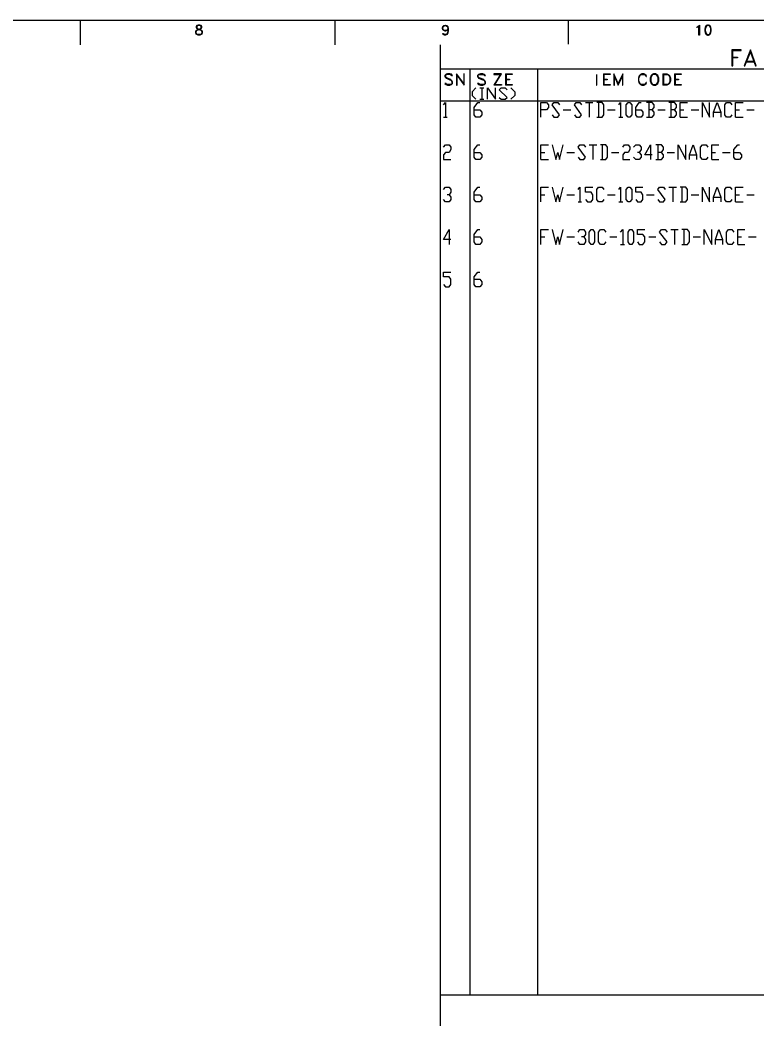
# Model space of a CAD drawing. Header units: millimetres. Extents: x 43 to 1147, y -811 to -31.
# Drawn here: x 672.9 to 931.4, y -381 to -30.5 of the extents above; entities that cross this region are included whole.
import ezdxf

# ---------------------------------------------------------------- set-up
doc = ezdxf.new("R2010")
doc.units = ezdxf.units.MM
doc.layers.add('EDITED_LINES', color=4, linetype='Continuous')

msp = doc.modelspace()

# ---------------------------------------------------------------- linework, layer by layer
at = {"layer": 'EDITED_LINES'}
for p, q in [((42.88, -30.64), (1146.64, -30.64)), ((694.12, -39.28), (694.12, -30.64)), ((783.52, -39.28), (783.52, -30.64)), ((865.36, -39.04), (865.36, -30.52)), ((734.56, -34.6), (734.68, -34.24)), ((734.56, -35.08), (734.56, -34.6)), ((734.92, -32.44), (734.68, -32.8)), ((734.68, -32.8), (734.68, -33.16)), ((734.68, -33.16), (734.92, -33.52)), ((734.68, -34.24), (735.04, -34)), ((734.68, -34.6), (734.92, -34.24)), ((734.68, -35.08), (734.68, -34.6)), ((735.4, -32.32), (734.92, -32.44)), ((735.04, -32.44), (734.92, -32.8)), ((735.4, -32.44), (734.92, -32.68)), ((734.92, -32.8), (734.92, -33.16)), ((734.92, -33.16), (735.04, -33.52)), ((734.92, -33.52), (735.04, -33.64)), ((734.92, -34.24), (735.04, -34.12)), ((735.04, -33.52), (735.4, -33.64)), ((735.04, -33.64), (735.4, -33.76)), ((735.04, -34), (735.4, -33.76)), ((735.04, -34.12), (735.4, -34)), ((736, -32.32), (735.4, -32.32)), ((736, -32.44), (735.4, -32.44)), ((735.4, -33.64), (736, -33.76)), ((735.4, -33.76), (736, -33.64)), ((735.4, -33.76), (736, -34)), ((735.4, -34), (736, -33.76)), ((736.48, -32.44), (736, -32.32)), ((736.48, -32.68), (736, -32.44)), ((736, -33.64), (736.36, -33.52)), ((736, -33.76), (736.36, -33.64)), ((736, -33.76), (736.36, -34)), ((736, -34), (736.36, -34.12)), ((736.48, -32.8), (736.36, -32.44)), ((736.36, -33.52), (736.48, -33.16)), ((736.36, -33.64), (736.48, -33.52)), ((736.36, -34), (736.72, -34.24)), ((736.36, -34.12), (736.48, -34.24)), ((736.72, -32.8), (736.48, -32.44)), ((736.48, -33.16), (736.48, -32.8)), ((736.48, -33.52), (736.72, -33.16)), ((736.48, -34.24), (736.72, -34.6)), ((736.72, -33.16), (736.72, -32.8)), ((736.72, -34.24), (736.84, -34.6)), ((736.72, -34.6), (736.72, -35.08)), ((736.84, -34.6), (736.84, -35.08)), ((821.08, -33.28), (821.2, -32.8)), ((821.08, -33.52), (821.08, -33.28)), ((821.2, -34), (821.08, -33.52)), ((821.2, -32.8), (821.56, -32.44)), ((821.2, -33.16), (821.56, -32.68)), ((821.2, -33.28), (821.32, -32.8)), ((821.2, -33.52), (821.2, -33.28)), ((821.32, -34), (821.2, -33.52)), ((821.56, -34.12), (821.2, -33.64)), ((821.56, -34.24), (821.2, -34)), ((821.32, -32.8), (821.8, -32.44)), ((821.8, -34.24), (821.32, -34)), ((821.56, -32.44), (822.04, -32.32)), ((821.56, -32.68), (822.04, -32.44)), ((822.04, -34.24), (821.56, -34.12)), ((822.04, -34.48), (821.56, -34.24)), ((822.04, -32.32), (822.16, -32.32)), ((822.04, -32.44), (822.16, -32.44)), ((822.16, -34.24), (822.04, -34.24)), ((822.16, -34.48), (822.04, -34.48)), ((822.16, -32.32), (822.64, -32.44)), ((822.16, -32.44), (822.64, -32.68)), ((822.64, -34.12), (822.16, -34.24)), ((822.64, -34.24), (822.16, -34.48)), ((822.28, -32.44), (822.88, -32.8)), ((822.88, -34), (822.28, -34.24)), ((822.64, -32.44), (823, -32.8)), ((822.64, -32.68), (823, -33.16)), ((823, -33.64), (822.64, -34.12)), ((823, -34), (822.64, -34.24)), ((822.88, -32.8), (823, -33.52)), ((823, -33.52), (822.88, -34)), ((823, -34.24), (822.88, -35.08)), ((823, -32.8), (823.12, -33.52)), ((823, -33.52), (823, -34.24)), ((823.12, -34.24), (823, -35.08)), ((823.12, -33.52), (823.12, -34.24)), ((910.36, -33.04), (910.72, -32.8)), ((910.72, -33.04), (910.36, -33.16)), ((910.36, -33.16), (910.36, -33.04)), ((910.72, -32.8), (911.2, -32.32)), ((910.96, -32.68), (910.72, -33.04)), ((910.96, -35.8), (910.96, -32.68)), ((911.2, -32.32), (911.2, -35.8)), ((913.24, -33.04), (913.12, -33.76)), ((913.12, -33.76), (913.12, -34.24)), ((913.12, -34.24), (913.24, -35.08)), ((913.6, -32.44), (913.24, -33.04)), ((913.48, -33.04), (913.24, -33.76)), ((913.24, -33.76), (913.24, -34.24)), ((913.24, -34.24), (913.48, -35.08)), ((913.84, -32.44), (913.48, -33.04)), ((914.08, -32.32), (913.6, -32.44)), ((914.08, -32.44), (913.6, -32.68)), ((914.44, -32.32), (914.08, -32.32)), ((914.44, -32.44), (914.08, -32.44)), ((914.92, -32.44), (914.44, -32.32)), ((914.92, -32.68), (914.44, -32.44)), ((915.16, -33.04), (914.8, -32.44)), ((915.28, -33.04), (914.92, -32.44)), ((915.28, -33.76), (915.16, -33.04)), ((915.16, -35.08), (915.28, -34.24)), ((915.4, -33.76), (915.28, -33.04)), ((915.28, -34.24), (915.28, -33.76)), ((915.28, -35.08), (915.4, -34.24)), ((915.4, -34.24), (915.4, -33.76)), ((734.68, -35.44), (734.56, -35.08)), ((734.92, -35.44), (734.68, -35.08)), ((734.68, -35.32), (735.16, -35.56)), ((734.92, -35.56), (734.68, -35.44)), ((735.4, -35.56), (734.92, -35.44)), ((735.4, -35.8), (734.92, -35.56)), ((736, -35.56), (735.4, -35.56)), ((736, -35.8), (735.4, -35.8)), ((736.48, -35.44), (736, -35.56)), ((736.48, -35.56), (736, -35.8)), ((736.24, -35.56), (736.72, -35.32)), ((736.72, -35.08), (736.48, -35.44)), ((736.72, -35.44), (736.48, -35.56)), ((736.84, -35.08), (736.72, -35.44)), ((821.32, -35.56), (821.2, -35.32)), ((821.2, -35.32), (821.32, -35.32)), ((821.32, -35.32), (821.56, -35.56)), ((821.8, -35.56), (821.32, -35.44)), ((821.8, -35.8), (821.32, -35.56)), ((822.16, -35.56), (821.8, -35.56)), ((822.16, -35.8), (821.8, -35.8)), ((822.64, -35.44), (822.16, -35.56)), ((822.64, -35.56), (822.16, -35.8)), ((822.88, -35.08), (822.52, -35.56)), ((823, -35.08), (822.64, -35.56)), ((911.2, -35.8), (910.96, -35.8)), ((913.24, -35.08), (913.6, -35.56)), ((913.48, -35.08), (913.84, -35.56)), ((913.6, -35.44), (914.08, -35.56)), ((913.6, -35.56), (914.08, -35.8)), ((914.08, -35.56), (914.44, -35.56)), ((914.08, -35.8), (914.44, -35.8)), ((914.44, -35.56), (914.92, -35.44)), ((914.44, -35.8), (914.92, -35.56)), ((914.8, -35.56), (915.16, -35.08)), ((914.92, -35.56), (915.28, -35.08)), ((820.36, -802.48), (820.36, -39.28)), ((925.84, -40.96), (922.6, -40.96)), ((922.6, -40.96), (922.6, -46.6)), ((922.96, -46.6), (922.96, -41.2)), ((922.96, -41.2), (925.84, -41.2)), ((925.84, -41.2), (925.84, -40.96)), ((929.08, -40.96), (926.92, -46.6)), ((927.16, -46.6), (929.08, -41.8)), ((931.12, -46.6), (929.08, -40.96)), ((929.08, -41.8), (930.88, -46.6)), ((922.96, -43.6), (924.52, -43.6)), ((924.52, -43.84), (922.96, -43.84)), ((924.52, -43.6), (924.52, -43.84)), ((927.4, -45.16), (930.64, -45.16)), ((927.76, -44.92), (930.4, -44.92)), ((820.36, -47.68), (1137.28, -47.68)), ((830.68, -47.68), (830.68, -372.52)), ((854.44, -47.68), (854.44, -372.52)), ((922.6, -46.6), (922.96, -46.6)), ((926.92, -46.6), (927.16, -46.6)), ((930.88, -46.6), (931.12, -46.6)), ((822.4, -49.48), (821.92, -49.96)), ((821.92, -49.96), (821.92, -50.32)), ((821.92, -50.32), (822.16, -50.68)), ((822.16, -49.96), (822.4, -49.72)), ((822.16, -50.32), (822.16, -49.96)), ((822.4, -50.68), (822.16, -50.32)), ((822.16, -50.68), (822.4, -50.92)), ((822.88, -49.36), (822.4, -49.48)), ((822.4, -49.72), (822.88, -49.48)), ((822.76, -50.92), (822.4, -50.68)), ((822.4, -50.92), (822.76, -51.04)), ((823.72, -51.28), (822.76, -50.92)), ((822.76, -51.04), (823.72, -51.52)), ((823.72, -49.36), (822.88, -49.36)), ((822.88, -49.48), (823.72, -49.48)), ((824.32, -49.48), (823.72, -49.36)), ((823.72, -49.48), (824.08, -49.72)), ((824.08, -51.52), (823.72, -51.28)), ((823.72, -51.52), (824.08, -51.64)), ((824.08, -49.72), (824.32, -49.96)), ((824.44, -51.88), (824.08, -51.52)), ((824.08, -51.64), (824.32, -51.88)), ((824.68, -49.96), (824.32, -49.48)), ((824.32, -49.96), (824.68, -49.96)), ((824.32, -51.88), (824.44, -52.24)), ((824.68, -52.24), (824.44, -51.88)), ((824.44, -52.24), (824.44, -52.84)), ((824.68, -52.84), (824.68, -52.24)), ((828.64, -52.84), (826, -49.36)), ((826, -49.36), (826, -53.44)), ((826.24, -53.44), (826.24, -49.96)), ((826.24, -49.96), (828.76, -53.44)), ((828.76, -49.36), (828.64, -49.36)), ((828.64, -49.36), (828.64, -52.84)), ((828.76, -53.44), (828.76, -49.36)), ((833.8, -49.6), (833.44, -49.96)), ((833.44, -49.96), (833.44, -50.32)), ((833.44, -50.32), (833.68, -50.68)), ((833.68, -49.96), (833.8, -49.72)), ((833.68, -50.32), (833.68, -49.96)), ((833.8, -50.68), (833.68, -50.32)), ((833.68, -50.68), (833.8, -50.92)), ((834.4, -49.36), (833.8, -49.6)), ((833.8, -49.72), (834.4, -49.6)), ((834.28, -50.92), (833.8, -50.68)), ((833.8, -50.92), (834.28, -51.16)), ((835.24, -51.28), (834.28, -50.92)), ((834.28, -51.16), (835.24, -51.52)), ((835.24, -49.36), (834.4, -49.36)), ((834.4, -49.6), (835.24, -49.6)), ((835.84, -49.6), (835.24, -49.36)), ((835.24, -49.6), (835.6, -49.72)), ((835.6, -51.52), (835.24, -51.28)), ((835.24, -51.52), (835.6, -51.64)), ((835.6, -49.72), (835.84, -49.96)), ((835.96, -51.88), (835.6, -51.52)), ((835.6, -51.64), (835.84, -51.88)), ((836.2, -49.96), (835.84, -49.6)), ((835.84, -49.96), (836.2, -49.96)), ((835.84, -51.88), (835.96, -52.24)), ((836.2, -52.24), (835.96, -51.88)), ((835.96, -52.24), (835.96, -52.84)), ((836.2, -52.84), (836.2, -52.24)), ((841.6, -49.36), (839.08, -53.44)), ((841.84, -49.36), (839.08, -49.36)), ((839.08, -49.36), (839.08, -49.6)), ((839.08, -49.6), (841.6, -49.6)), ((839.32, -53.44), (841.84, -49.36)), ((843.16, -49.36), (843.16, -53.44)), ((843.16, -49.36), (845.56, -49.36)), ((843.4, -49.6), (843.4, -53.2)), ((845.56, -49.6), (843.4, -49.6)), ((843.4, -51.28), (844.6, -51.28)), ((844.6, -51.52), (843.4, -51.52)), ((844.6, -51.28), (844.6, -51.52)), ((845.56, -49.36), (845.56, -49.6)), ((875.08, -49.6), (875.08, -53.44)), ((875.2, -53.44), (875.2, -49.6)), ((877.6, -49.36), (877.6, -53.44)), ((877.6, -49.36), (879.88, -49.36)), ((877.72, -49.6), (877.72, -53.2)), ((879.88, -49.6), (877.72, -49.6)), ((877.72, -51.28), (878.92, -51.28)), ((878.92, -51.52), (877.72, -51.52)), ((878.92, -51.28), (878.92, -51.52)), ((879.88, -49.36), (879.88, -49.6)), ((882.76, -52.84), (881.2, -49.36)), ((881.2, -49.36), (881.2, -53.44)), ((881.44, -53.44), (881.44, -50.32)), ((881.44, -50.32), (882.76, -53.44)), ((884.32, -49.36), (882.76, -52.84)), ((882.76, -53.44), (884.2, -50.32)), ((884.2, -50.32), (884.2, -53.44)), ((884.32, -53.44), (884.32, -49.36)), ((889.96, -50.32), (889.84, -50.92)), ((889.84, -50.92), (889.84, -51.88)), ((889.84, -51.88), (889.96, -52.48)), ((890.2, -49.96), (889.96, -50.32)), ((889.96, -50.92), (890.2, -50.32)), ((889.96, -51.88), (889.96, -50.92)), ((890.2, -52.48), (889.96, -51.88)), ((889.96, -52.48), (890.2, -52.84)), ((890.56, -49.6), (890.2, -49.96)), ((890.2, -50.32), (890.56, -49.72)), ((890.56, -53.08), (890.2, -52.48)), ((891.04, -49.36), (890.56, -49.6)), ((890.56, -49.72), (891.04, -49.6)), ((891.76, -49.36), (891.04, -49.36)), ((891.04, -49.6), (891.76, -49.6)), ((892.12, -49.6), (891.76, -49.36)), ((891.76, -49.6), (892.12, -49.72)), ((892.6, -49.96), (892.12, -49.6)), ((892.12, -49.72), (892.36, -49.96)), ((892.36, -49.96), (892.6, -50.32)), ((892.6, -52.48), (892.36, -52.84)), ((892.72, -50.32), (892.6, -49.96)), ((892.6, -50.32), (892.72, -50.32)), ((892.72, -52.48), (892.6, -52.48)), ((892.6, -52.84), (892.72, -52.48)), ((894.16, -50.32), (893.92, -50.92)), ((893.92, -50.92), (893.92, -51.88)), ((893.92, -51.88), (894.16, -52.48)), ((894.28, -49.96), (894.16, -50.32)), ((894.28, -50.32), (894.16, -50.92)), ((894.16, -50.92), (894.16, -51.88)), ((894.16, -51.88), (894.28, -52.48)), ((894.16, -52.48), (894.28, -52.84)), ((894.64, -49.6), (894.28, -49.96)), ((894.64, -49.72), (894.28, -50.32)), ((894.28, -52.48), (894.64, -53.08)), ((895.12, -49.36), (894.64, -49.6)), ((895.24, -49.6), (894.64, -49.72)), ((895.84, -49.36), (895.12, -49.36)), ((895.6, -49.6), (895.24, -49.6)), ((896.2, -49.72), (895.6, -49.6)), ((896.2, -49.6), (895.84, -49.36)), ((896.68, -49.96), (896.2, -49.6)), ((896.68, -50.32), (896.2, -49.72)), ((896.2, -53.08), (896.68, -52.48)), ((896.8, -50.32), (896.68, -49.96)), ((896.8, -50.92), (896.68, -50.32)), ((896.68, -52.48), (896.8, -51.88)), ((896.68, -52.84), (896.8, -52.48)), ((897.04, -50.92), (896.8, -50.32)), ((896.8, -51.88), (896.8, -50.92)), ((896.8, -52.48), (897.04, -51.88)), ((897.04, -51.88), (897.04, -50.92)), ((898.36, -49.36), (898.36, -53.44)), ((898.36, -49.36), (899.8, -49.36)), ((898.6, -49.6), (898.6, -53.2)), ((898.6, -49.6), (899.8, -49.6)), ((899.8, -49.36), (900.28, -49.6)), ((899.8, -49.6), (900.28, -49.72)), ((900.28, -49.6), (900.76, -49.96)), ((900.28, -49.72), (900.52, -49.96)), ((900.52, -49.96), (900.76, -50.32)), ((900.76, -52.48), (900.52, -52.84)), ((900.76, -49.96), (900.88, -50.32)), ((900.76, -50.32), (900.88, -50.92)), ((900.88, -51.88), (900.76, -52.48)), ((900.88, -52.48), (900.76, -52.84)), ((900.88, -50.32), (901.12, -50.92)), ((900.88, -50.92), (900.88, -51.88)), ((901.12, -51.88), (900.88, -52.48)), ((901.12, -50.92), (901.12, -51.88)), ((902.44, -49.36), (902.44, -53.44)), ((902.44, -49.36), (904.84, -49.36)), ((902.68, -49.6), (902.68, -53.2)), ((904.84, -49.6), (902.68, -49.6)), ((902.68, -51.28), (903.88, -51.28)), ((903.88, -51.52), (902.68, -51.52)), ((903.88, -51.28), (903.88, -51.52)), ((904.84, -49.36), (904.84, -49.6)), ((821.92, -52.84), (822.4, -53.2)), ((822.4, -52.84), (821.92, -52.84)), ((822.52, -53.08), (822.4, -52.84)), ((822.4, -53.2), (822.88, -53.44)), ((822.88, -53.2), (822.52, -53.08)), ((823.72, -53.2), (822.88, -53.2)), ((822.88, -53.44), (823.72, -53.44)), ((824.32, -53.08), (823.72, -53.2)), ((823.72, -53.44), (824.32, -53.2)), ((824.32, -53.2), (824.68, -52.84)), ((824.44, -52.84), (824.32, -53.08)), ((826, -53.44), (826.24, -53.44)), ((832.84, -54.28), (831.52, -55.72)), ((831.52, -55.72), (831.52, -57.04)), ((833.44, -52.84), (833.8, -53.2)), ((833.8, -52.84), (833.44, -52.84)), ((834.04, -53.08), (833.8, -52.84)), ((833.8, -53.2), (834.4, -53.44)), ((834.4, -53.2), (834.04, -53.08)), ((834.16, -54.28), (835.6, -54.28)), ((835.24, -53.2), (834.4, -53.2)), ((834.4, -53.44), (835.24, -53.44)), ((834.88, -54.28), (834.88, -58.36)), ((835.84, -53.08), (835.24, -53.2)), ((835.24, -53.44), (835.84, -53.2)), ((835.84, -53.2), (836.2, -52.84)), ((835.96, -52.84), (835.84, -53.08)), ((836.92, -58.36), (836.92, -54.28)), ((836.92, -54.28), (839.68, -58.36)), ((841.84, -53.44), (839.08, -53.44)), ((839.32, -53.2), (841.84, -53.2)), ((839.68, -58.36), (839.68, -54.28)), ((841, -55), (841.72, -54.28)), ((843.76, -57.76), (841, -55)), ((841.72, -54.28), (843.04, -54.28)), ((841.84, -53.2), (841.84, -53.44)), ((843.04, -54.28), (843.76, -55)), ((845.56, -53.44), (843.16, -53.44)), ((843.4, -53.2), (845.56, -53.2)), ((845.08, -54.28), (846.52, -55.72)), ((845.56, -53.2), (845.56, -53.44)), ((846.52, -55.72), (846.52, -57.04)), ((875.08, -53.44), (875.2, -53.44)), ((879.88, -53.44), (877.6, -53.44)), ((877.72, -53.2), (879.88, -53.2)), ((879.88, -53.2), (879.88, -53.44)), ((881.2, -53.44), (881.44, -53.44)), ((884.2, -53.44), (884.32, -53.44)), ((890.2, -52.84), (890.56, -53.2)), ((891.04, -53.2), (890.56, -53.08)), ((890.56, -53.2), (891.04, -53.44)), ((891.76, -53.2), (891.04, -53.2)), ((891.04, -53.44), (891.76, -53.44)), ((892.12, -53.08), (891.76, -53.2)), ((891.76, -53.44), (892.12, -53.2)), ((892.36, -52.84), (892.12, -53.08)), ((892.12, -53.2), (892.6, -52.84)), ((894.28, -52.84), (894.64, -53.2)), ((894.64, -53.08), (895.24, -53.2)), ((894.64, -53.2), (895.12, -53.44)), ((895.12, -53.44), (895.84, -53.44)), ((895.24, -53.2), (895.6, -53.2)), ((895.6, -53.2), (896.2, -53.08)), ((895.84, -53.44), (896.2, -53.2)), ((896.2, -53.2), (896.68, -52.84)), ((899.8, -53.44), (898.36, -53.44)), ((899.8, -53.2), (898.6, -53.2)), ((900.28, -53.08), (899.8, -53.2)), ((900.28, -53.2), (899.8, -53.44)), ((900.76, -52.84), (900.28, -53.2)), ((900.52, -52.84), (900.28, -53.08)), ((904.84, -53.44), (902.44, -53.44)), ((902.68, -53.2), (904.84, -53.2)), ((904.84, -53.2), (904.84, -53.44)), ((820.36, -58.84), (1137.28, -58.84)), ((821.44, -60.28), (822.16, -59.44)), ((822.16, -59.44), (822.16, -64.6)), ((831.52, -57.04), (832.84, -58.36)), ((832.24, -61.24), (833.56, -59.44)), ((833.56, -59.44), (834.16, -59.44)), ((834.16, -58.36), (835.6, -58.36)), ((841, -57.76), (841.72, -58.36)), ((841.72, -58.36), (843.04, -58.36)), ((843.04, -58.36), (843.76, -57.76)), ((846.52, -57.04), (845.08, -58.36)), ((855.64, -64.6), (855.64, -59.44)), ((855.64, -59.44), (857.56, -59.44)), ((857.56, -59.44), (858.28, -60.28)), ((859.6, -60.28), (860.2, -59.44)), ((860.2, -59.44), (861.52, -59.44)), ((861.52, -59.44), (862.12, -60.28)), ((867.4, -60.28), (868, -59.44)), ((868, -59.44), (869.32, -59.44)), ((869.32, -59.44), (869.92, -60.28)), ((871.24, -59.44), (873.88, -59.44)), ((872.56, -59.44), (872.56, -64.6)), ((877.12, -59.44), (875.2, -59.44)), ((875.8, -59.44), (875.8, -64.6)), ((877.72, -60.28), (877.12, -59.44)), ((883, -60.28), (883.6, -59.44)), ((883.6, -59.44), (883.6, -64.6)), ((885.52, -60.28), (886.24, -59.44)), ((886.24, -59.44), (886.84, -59.44)), ((886.84, -59.44), (887.56, -60.28)), ((888.88, -61.24), (890.08, -59.44)), ((890.08, -59.44), (890.8, -59.44)), ((894.64, -59.44), (892.72, -59.44)), ((893.44, -59.44), (893.44, -64.6)), ((895.36, -60.28), (894.64, -59.44)), ((902.44, -59.44), (900.52, -59.44)), ((901.24, -59.44), (901.24, -64.6)), ((903.16, -60.28), (902.44, -59.44)), ((904.48, -64.6), (904.48, -59.44)), ((904.48, -59.44), (907, -59.44)), ((912.28, -64.6), (912.28, -59.44)), ((912.28, -59.44), (914.8, -64.6)), ((914.8, -64.6), (914.8, -59.44)), ((916.12, -62.92), (917.44, -59.44)), ((917.44, -59.44), (918.76, -62.92)), ((920.08, -60.28), (920.68, -59.44)), ((920.68, -59.44), (922, -59.44)), ((922, -59.44), (922.6, -60.28)), ((923.92, -64.6), (923.92, -59.44)), ((923.92, -59.44), (926.56, -59.44)), ((832.24, -63.76), (832.24, -61.24)), ((832.24, -62.08), (834.16, -62.08)), ((834.16, -62.08), (834.88, -62.92)), ((834.88, -62.92), (834.88, -63.76)), ((857.56, -62.08), (855.64, -62.08)), ((858.28, -61.24), (857.56, -62.08)), ((858.28, -60.28), (858.28, -61.24)), ((862.12, -63.76), (859.6, -60.28)), ((863.44, -62.08), (866.08, -62.08)), ((869.92, -63.76), (867.4, -60.28)), ((877.72, -63.76), (877.72, -60.28)), ((879.04, -62.08), (881.68, -62.08)), ((885.52, -63.76), (885.52, -60.28)), ((887.56, -60.28), (887.56, -63.76)), ((888.88, -63.76), (888.88, -61.24)), ((888.88, -62.08), (890.8, -62.08)), ((890.8, -62.08), (891.4, -62.92)), ((891.4, -62.92), (891.4, -63.76)), ((894.64, -62.08), (893.44, -62.08)), ((894.64, -62.08), (895.36, -61.24)), ((895.36, -62.92), (894.64, -62.08)), ((895.36, -61.24), (895.36, -60.28)), ((895.36, -63.76), (895.36, -62.92)), ((896.68, -62.08), (899.2, -62.08)), ((902.44, -62.08), (901.24, -62.08)), ((902.44, -62.08), (903.16, -61.24)), ((903.16, -62.92), (902.44, -62.08)), ((903.16, -61.24), (903.16, -60.28)), ((903.16, -63.76), (903.16, -62.92)), ((904.48, -62.08), (905.8, -62.08)), ((908.32, -62.08), (910.96, -62.08)), ((916.12, -64.6), (916.12, -62.92)), ((916.12, -62.92), (918.76, -62.92)), ((918.76, -62.92), (918.76, -64.6)), ((920.08, -63.76), (920.08, -60.28)), ((923.92, -62.08), (925.24, -62.08)), ((927.88, -62.08), (930.4, -62.08)), ((821.44, -64.6), (822.76, -64.6)), ((832.84, -64.6), (832.24, -63.76)), ((834.16, -64.6), (832.84, -64.6)), ((834.88, -63.76), (834.16, -64.6)), ((859.6, -63.76), (860.2, -64.6)), ((860.2, -64.6), (861.52, -64.6)), ((861.52, -64.6), (862.12, -63.76)), ((867.4, -63.76), (868, -64.6)), ((868, -64.6), (869.32, -64.6)), ((869.32, -64.6), (869.92, -63.76)), ((875.2, -64.6), (877.12, -64.6)), ((877.12, -64.6), (877.72, -63.76)), ((883, -64.6), (884.32, -64.6)), ((886.24, -64.6), (885.52, -63.76)), ((886.84, -64.6), (886.24, -64.6)), ((887.56, -63.76), (886.84, -64.6)), ((889.48, -64.6), (888.88, -63.76)), ((890.8, -64.6), (889.48, -64.6)), ((891.4, -63.76), (890.8, -64.6)), ((892.72, -64.6), (894.64, -64.6)), ((894.64, -64.6), (895.36, -63.76)), ((900.52, -64.6), (902.44, -64.6)), ((902.44, -64.6), (903.16, -63.76)), ((904.48, -64.6), (907, -64.6)), ((920.68, -64.6), (920.08, -63.76)), ((922, -64.6), (920.68, -64.6)), ((922.6, -63.76), (922, -64.6)), ((923.92, -64.6), (926.56, -64.6)), ((821.44, -75.16), (822.16, -74.32)), ((822.16, -76.96), (821.44, -77.8)), ((822.16, -74.32), (823.48, -74.32)), ((823.48, -76.96), (822.16, -76.96)), ((823.48, -74.32), (824.08, -75.16)), ((824.08, -76), (823.48, -76.96)), ((824.08, -75.16), (824.08, -76)), ((832.24, -76), (833.56, -74.32)), ((832.24, -78.64), (832.24, -76)), ((832.24, -76.96), (834.16, -76.96)), ((833.56, -74.32), (834.16, -74.32)), ((834.16, -76.96), (834.88, -77.8)), ((855.64, -79.48), (855.64, -74.32)), ((855.64, -74.32), (858.28, -74.32)), ((855.64, -76.96), (856.96, -76.96)), ((859.6, -74.32), (860.92, -79.48)), ((860.92, -79.48), (861.52, -76.96)), ((861.52, -76.96), (862.12, -79.48)), ((862.12, -79.48), (863.44, -74.32)), ((864.76, -76.96), (867.4, -76.96)), ((868.72, -75.16), (869.32, -74.32)), ((871.24, -78.64), (868.72, -75.16)), ((869.32, -74.32), (870.64, -74.32)), ((870.64, -74.32), (871.24, -75.16)), ((872.56, -74.32), (875.2, -74.32)), ((873.88, -74.32), (873.88, -79.48)), ((878.44, -74.32), (876.52, -74.32)), ((877.12, -74.32), (877.12, -79.48)), ((879.04, -75.16), (878.44, -74.32)), ((879.04, -78.64), (879.04, -75.16)), ((880.36, -76.96), (883, -76.96)), ((884.32, -75.16), (884.92, -74.32)), ((884.92, -76.96), (884.32, -77.8)), ((884.92, -74.32), (886.24, -74.32)), ((886.24, -76.96), (884.92, -76.96)), ((886.24, -74.32), (886.84, -75.16)), ((886.84, -76), (886.24, -76.96)), ((886.84, -75.16), (886.84, -76)), ((888.16, -75.16), (888.88, -74.32)), ((888.88, -74.32), (890.08, -74.32)), ((890.08, -76.96), (889.48, -76.96)), ((890.08, -74.32), (890.8, -75.16)), ((890.8, -76), (890.08, -76.96)), ((890.08, -76.96), (890.8, -77.8)), ((890.8, -75.16), (890.8, -76)), ((892.12, -77.8), (894.04, -74.32)), ((894.04, -74.32), (894.04, -79.48)), ((897.88, -74.32), (895.96, -74.32)), ((896.68, -74.32), (896.68, -79.48)), ((897.88, -76.96), (896.68, -76.96)), ((898.6, -75.16), (897.88, -74.32)), ((897.88, -76.96), (898.6, -76)), ((898.6, -77.8), (897.88, -76.96)), ((898.6, -76), (898.6, -75.16)), ((899.92, -76.96), (902.44, -76.96)), ((903.76, -79.48), (903.76, -74.32)), ((903.76, -74.32), (906.4, -79.48)), ((906.4, -79.48), (906.4, -74.32)), ((907.72, -77.8), (909.04, -74.32)), ((909.04, -74.32), (910.24, -77.8)), ((911.56, -75.16), (912.28, -74.32)), ((911.56, -78.64), (911.56, -75.16)), ((912.28, -74.32), (913.6, -74.32)), ((913.6, -74.32), (914.2, -75.16)), ((915.52, -79.48), (915.52, -74.32)), ((915.52, -74.32), (918.04, -74.32)), ((915.52, -76.96), (916.84, -76.96)), ((919.36, -76.96), (922, -76.96)), ((923.32, -76), (924.64, -74.32)), ((923.32, -78.64), (923.32, -76)), ((923.32, -76.96), (925.24, -76.96)), ((924.64, -74.32), (925.24, -74.32)), ((925.24, -76.96), (925.96, -77.8)), ((821.44, -77.8), (821.44, -79.48)), ((821.44, -79.48), (824.08, -79.48)), ((832.84, -79.48), (832.24, -78.64)), ((834.16, -79.48), (832.84, -79.48)), ((834.88, -78.64), (834.16, -79.48)), ((834.88, -77.8), (834.88, -78.64)), ((855.64, -79.48), (858.28, -79.48)), ((868.72, -78.64), (869.32, -79.48)), ((869.32, -79.48), (870.64, -79.48)), ((870.64, -79.48), (871.24, -78.64)), ((876.52, -79.48), (878.44, -79.48)), ((878.44, -79.48), (879.04, -78.64)), ((884.32, -77.8), (884.32, -79.48)), ((884.32, -79.48), (886.84, -79.48)), ((888.88, -79.48), (888.16, -78.64)), ((890.08, -79.48), (888.88, -79.48)), ((890.8, -78.64), (890.08, -79.48)), ((890.8, -77.8), (890.8, -78.64)), ((894.64, -77.8), (892.12, -77.8)), ((895.96, -79.48), (897.88, -79.48)), ((897.88, -79.48), (898.6, -78.64)), ((898.6, -78.64), (898.6, -77.8)), ((907.72, -79.48), (907.72, -77.8)), ((907.72, -77.8), (910.24, -77.8)), ((910.24, -77.8), (910.24, -79.48)), ((912.28, -79.48), (911.56, -78.64)), ((913.6, -79.48), (912.28, -79.48)), ((914.2, -78.64), (913.6, -79.48)), ((915.52, -79.48), (918.04, -79.48)), ((923.92, -79.48), (923.32, -78.64)), ((925.24, -79.48), (923.92, -79.48)), ((925.96, -78.64), (925.24, -79.48)), ((925.96, -77.8), (925.96, -78.64)), ((821.44, -90.04), (822.16, -89.2)), ((822.16, -89.2), (823.48, -89.2)), ((823.48, -89.2), (824.08, -90.04)), ((824.08, -90.88), (823.48, -91.84)), ((824.08, -90.04), (824.08, -90.88)), ((832.24, -90.88), (833.56, -89.2)), ((832.24, -93.52), (832.24, -90.88)), ((833.56, -89.2), (834.16, -89.2)), ((855.64, -94.36), (855.64, -89.2)), ((855.64, -89.2), (858.28, -89.2)), ((859.6, -89.2), (860.92, -94.36)), ((862.12, -94.36), (863.44, -89.2)), ((868.72, -90.04), (869.32, -89.2)), ((869.32, -89.2), (869.32, -94.36)), ((871.24, -90.88), (871.24, -89.2)), ((871.24, -89.2), (873.88, -89.2)), ((873.28, -90.88), (871.24, -90.88)), ((873.88, -91.84), (873.28, -90.88)), ((875.2, -90.04), (875.8, -89.2)), ((875.2, -93.52), (875.2, -90.04)), ((875.8, -89.2), (877.12, -89.2)), ((877.12, -89.2), (877.72, -90.04)), ((883, -90.04), (883.6, -89.2)), ((883.6, -89.2), (883.6, -94.36)), ((885.52, -90.04), (886.24, -89.2)), ((885.52, -93.52), (885.52, -90.04)), ((886.24, -89.2), (886.84, -89.2)), ((886.84, -89.2), (887.56, -90.04)), ((887.56, -90.04), (887.56, -93.52)), ((888.88, -90.88), (888.88, -89.2)), ((888.88, -89.2), (891.4, -89.2)), ((890.8, -90.88), (888.88, -90.88)), ((891.4, -91.84), (890.8, -90.88)), ((896.68, -90.04), (897.28, -89.2)), ((899.2, -93.52), (896.68, -90.04)), ((897.28, -89.2), (898.6, -89.2)), ((898.6, -89.2), (899.2, -90.04)), ((900.52, -89.2), (903.16, -89.2)), ((901.84, -89.2), (901.84, -94.36)), ((906.4, -89.2), (904.48, -89.2)), ((905.08, -89.2), (905.08, -94.36)), ((907, -90.04), (906.4, -89.2)), ((907, -93.52), (907, -90.04)), ((912.28, -94.36), (912.28, -89.2)), ((912.28, -89.2), (914.8, -94.36)), ((914.8, -94.36), (914.8, -89.2)), ((916.12, -92.68), (917.44, -89.2)), ((917.44, -89.2), (918.76, -92.68)), ((920.08, -90.04), (920.68, -89.2)), ((920.08, -93.52), (920.08, -90.04)), ((920.68, -89.2), (922, -89.2)), ((922, -89.2), (922.6, -90.04)), ((923.92, -94.36), (923.92, -89.2)), ((923.92, -89.2), (926.56, -89.2)), ((822.16, -94.36), (821.44, -93.52)), ((823.48, -94.36), (822.16, -94.36)), ((823.48, -91.84), (822.76, -91.84)), ((823.48, -91.84), (824.08, -92.68)), ((824.08, -93.52), (823.48, -94.36)), ((824.08, -92.68), (824.08, -93.52)), ((832.24, -91.84), (834.16, -91.84)), ((832.84, -94.36), (832.24, -93.52)), ((834.16, -94.36), (832.84, -94.36)), ((834.16, -91.84), (834.88, -92.68)), ((834.88, -93.52), (834.16, -94.36)), ((834.88, -92.68), (834.88, -93.52)), ((855.64, -91.84), (856.96, -91.84)), ((860.92, -94.36), (861.52, -91.84)), ((861.52, -91.84), (862.12, -94.36)), ((864.76, -91.84), (867.4, -91.84)), ((868.72, -94.36), (869.92, -94.36)), ((871.24, -93.52), (871.96, -94.36)), ((871.96, -94.36), (873.28, -94.36)), ((873.28, -94.36), (873.88, -93.52)), ((873.88, -93.52), (873.88, -91.84)), ((875.8, -94.36), (875.2, -93.52)), ((877.12, -94.36), (875.8, -94.36)), ((877.72, -93.52), (877.12, -94.36)), ((879.04, -91.84), (881.68, -91.84)), ((883, -94.36), (884.32, -94.36)), ((886.24, -94.36), (885.52, -93.52)), ((886.84, -94.36), (886.24, -94.36)), ((887.56, -93.52), (886.84, -94.36)), ((888.88, -93.52), (889.48, -94.36)), ((889.48, -94.36), (890.8, -94.36)), ((890.8, -94.36), (891.4, -93.52)), ((891.4, -93.52), (891.4, -91.84)), ((892.72, -91.84), (895.36, -91.84)), ((896.68, -93.52), (897.28, -94.36)), ((897.28, -94.36), (898.6, -94.36)), ((898.6, -94.36), (899.2, -93.52)), ((904.48, -94.36), (906.4, -94.36)), ((906.4, -94.36), (907, -93.52)), ((908.32, -91.84), (910.96, -91.84)), ((916.12, -94.36), (916.12, -92.68)), ((916.12, -92.68), (918.76, -92.68)), ((918.76, -92.68), (918.76, -94.36)), ((920.68, -94.36), (920.08, -93.52)), ((922, -94.36), (920.68, -94.36)), ((922.6, -93.52), (922, -94.36)), ((923.92, -91.84), (925.24, -91.84)), ((923.92, -94.36), (926.56, -94.36)), ((927.88, -91.84), (930.4, -91.84)), ((821.44, -107.56), (823.48, -104.08)), ((823.48, -104.08), (823.48, -109.24)), ((832.24, -105.76), (833.56, -104.08)), ((833.56, -104.08), (834.16, -104.08)), ((855.64, -109.24), (855.64, -104.08)), ((855.64, -104.08), (858.28, -104.08)), ((859.6, -104.08), (860.92, -109.24)), ((862.12, -109.24), (863.44, -104.08)), ((868.72, -104.92), (869.32, -104.08)), ((869.32, -104.08), (870.64, -104.08)), ((870.64, -104.08), (871.24, -104.92)), ((871.24, -104.92), (871.24, -105.76)), ((872.56, -104.92), (873.28, -104.08)), ((872.56, -108.4), (872.56, -104.92)), ((873.28, -104.08), (873.88, -104.08)), ((873.88, -104.08), (874.48, -104.92)), ((874.48, -104.92), (874.48, -108.4)), ((875.8, -104.92), (876.52, -104.08)), ((875.8, -108.4), (875.8, -104.92)), ((876.52, -104.08), (877.72, -104.08)), ((877.72, -104.08), (878.44, -104.92)), ((883.6, -104.92), (884.32, -104.08)), ((884.32, -104.08), (884.32, -109.24)), ((886.24, -104.92), (886.84, -104.08)), ((886.24, -108.4), (886.24, -104.92)), ((886.84, -104.08), (887.56, -104.08)), ((887.56, -104.08), (888.16, -104.92)), ((888.16, -104.92), (888.16, -108.4)), ((889.48, -105.76), (889.48, -104.08)), ((889.48, -104.08), (892.12, -104.08)), ((897.28, -104.92), (897.88, -104.08)), ((899.92, -108.4), (897.28, -104.92)), ((897.88, -104.08), (899.2, -104.08)), ((899.2, -104.08), (899.92, -104.92)), ((901.24, -104.08), (903.76, -104.08)), ((902.44, -104.08), (902.44, -109.24)), ((907, -104.08), (905.08, -104.08)), ((905.8, -104.08), (905.8, -109.24)), ((907.72, -104.92), (907, -104.08)), ((907.72, -108.4), (907.72, -104.92)), ((912.88, -109.24), (912.88, -104.08)), ((912.88, -104.08), (915.52, -109.24)), ((915.52, -109.24), (915.52, -104.08)), ((916.84, -107.56), (918.04, -104.08)), ((918.04, -104.08), (919.36, -107.56)), ((920.68, -104.92), (921.4, -104.08)), ((920.68, -108.4), (920.68, -104.92)), ((921.4, -104.08), (922.6, -104.08)), ((922.6, -104.08), (923.32, -104.92)), ((924.64, -109.24), (924.64, -104.08)), ((924.64, -104.08), (927.16, -104.08)), ((824.08, -107.56), (821.44, -107.56)), ((832.24, -108.4), (832.24, -105.76)), ((832.24, -106.6), (834.16, -106.6)), ((832.84, -109.24), (832.24, -108.4)), ((834.16, -106.6), (834.88, -107.56)), ((834.88, -108.4), (834.16, -109.24)), ((834.88, -107.56), (834.88, -108.4)), ((855.64, -106.6), (856.96, -106.6)), ((860.92, -109.24), (861.52, -106.6)), ((861.52, -106.6), (862.12, -109.24)), ((864.76, -106.6), (867.4, -106.6)), ((869.32, -109.24), (868.72, -108.4)), ((870.64, -106.6), (869.92, -106.6)), ((871.24, -105.76), (870.64, -106.6)), ((870.64, -106.6), (871.24, -107.56)), ((871.24, -108.4), (870.64, -109.24)), ((871.24, -107.56), (871.24, -108.4)), ((873.28, -109.24), (872.56, -108.4)), ((874.48, -108.4), (873.88, -109.24)), ((876.52, -109.24), (875.8, -108.4)), ((878.44, -108.4), (877.72, -109.24)), ((879.76, -106.6), (882.28, -106.6)), ((886.84, -109.24), (886.24, -108.4)), ((888.16, -108.4), (887.56, -109.24)), ((891.4, -105.76), (889.48, -105.76)), ((889.48, -108.4), (890.08, -109.24)), ((892.12, -106.6), (891.4, -105.76)), ((891.4, -109.24), (892.12, -108.4)), ((892.12, -108.4), (892.12, -106.6)), ((893.44, -106.6), (895.96, -106.6)), ((897.28, -108.4), (897.88, -109.24)), ((899.2, -109.24), (899.92, -108.4)), ((907, -109.24), (907.72, -108.4)), ((909.04, -106.6), (911.56, -106.6)), ((916.84, -109.24), (916.84, -107.56)), ((916.84, -107.56), (919.36, -107.56)), ((919.36, -107.56), (919.36, -109.24)), ((921.4, -109.24), (920.68, -108.4)), ((923.32, -108.4), (922.6, -109.24)), ((924.64, -106.6), (925.96, -106.6)), ((928.48, -106.6), (931.12, -106.6)), ((834.16, -109.24), (832.84, -109.24)), ((870.64, -109.24), (869.32, -109.24)), ((873.88, -109.24), (873.28, -109.24)), ((877.72, -109.24), (876.52, -109.24)), ((883.6, -109.24), (884.92, -109.24)), ((887.56, -109.24), (886.84, -109.24)), ((890.08, -109.24), (891.4, -109.24)), ((897.88, -109.24), (899.2, -109.24)), ((905.08, -109.24), (907, -109.24)), ((922.6, -109.24), (921.4, -109.24)), ((924.64, -109.24), (927.16, -109.24)), ((821.44, -120.64), (821.44, -118.96)), ((821.44, -118.96), (824.08, -118.96)), ((832.24, -120.64), (833.56, -118.96)), ((833.56, -118.96), (834.16, -118.96)), ((823.48, -120.64), (821.44, -120.64)), ((824.08, -121.48), (823.48, -120.64)), ((824.08, -123.28), (824.08, -121.48)), ((832.24, -123.28), (832.24, -120.64)), ((832.24, -121.48), (834.16, -121.48)), ((834.16, -121.48), (834.88, -122.44)), ((834.88, -122.44), (834.88, -123.28)), ((821.44, -123.28), (822.16, -124.12)), ((822.16, -124.12), (823.48, -124.12)), ((823.48, -124.12), (824.08, -123.28)), ((832.84, -124.12), (832.24, -123.28)), ((834.16, -124.12), (832.84, -124.12)), ((834.88, -123.28), (834.16, -124.12)), ((820.36, -372.52), (1137.28, -372.52))]:
    msp.add_line(p, q, dxfattribs=at)

doc.saveas('drawing.dxf')
